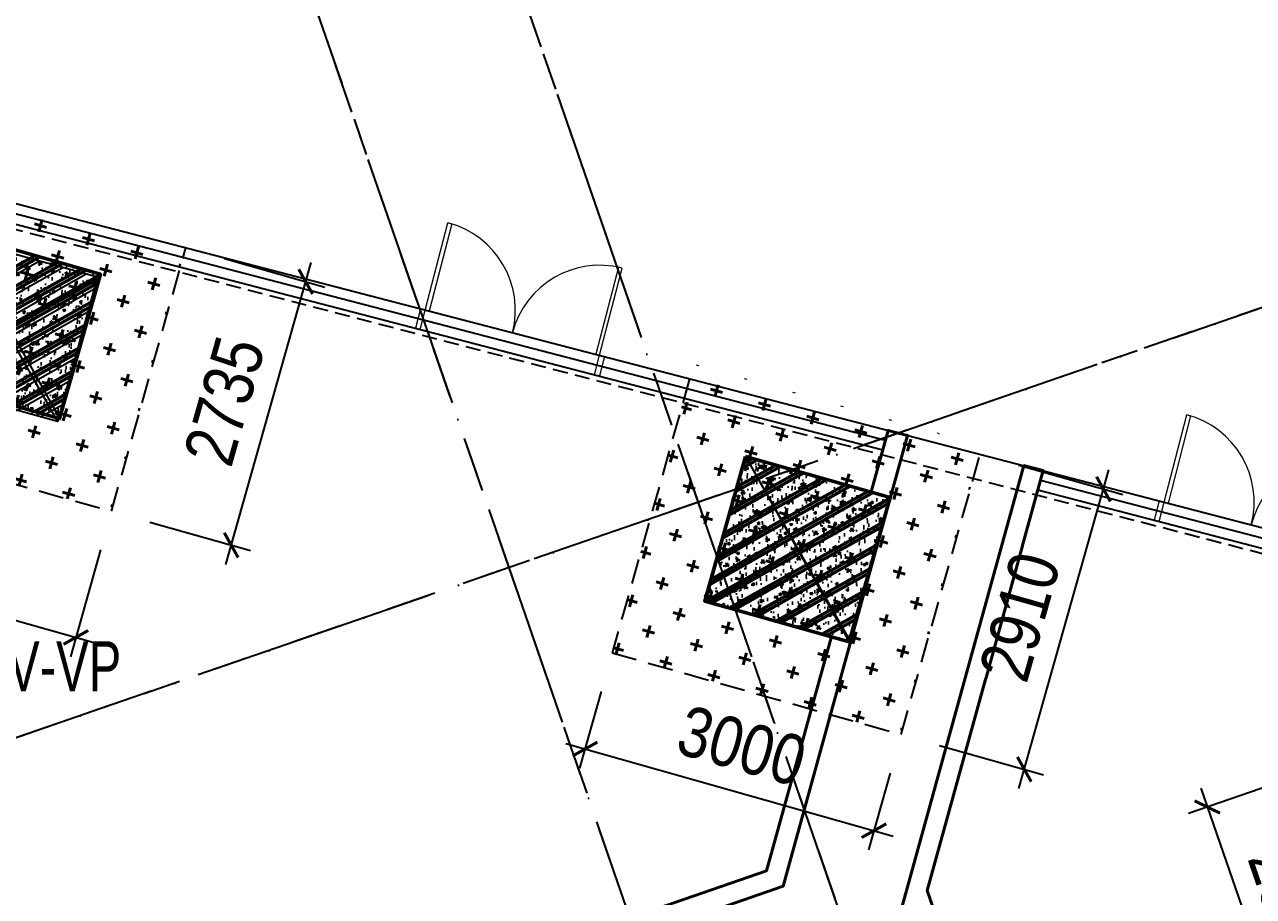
# Model space of a CAD drawing. Header units: millimetres. Extents: x -1534340 to 1713810, y -1348191 to 1114081.
# Drawn here: x 1275575 to 1287855, y -295672 to -286962 of the extents above; entities that cross this region are included whole.
import ezdxf

# ---------------------------------------------------------------- set-up
doc = ezdxf.new("R2010")
doc.units = ezdxf.units.MM
doc.header["$LTSCALE"] = 100
doc.header["$PDMODE"] = 32
doc.header["$PDSIZE"] = 2.5
for name, pattern in [('CENTER2', [1.125, 0.75, -0.125, 0.125, -0.125]), ('DASHED', [4.5, 3, -1.5]), ('HIDDEN', [0.375, 0.25, -0.125]), ('xref.asix of  podium$0$xref.asix of  podium$0$DASHDOT', [1, 0.5, -0.25, 0, -0.25]), ('Xref.Asix of Basement B2$0$HIDDEN', [0.375, 0.25, -0.125])]:
    doc.linetypes.add(name, pattern=pattern)
for name, color, linetype, lineweight in [('0-Hatch', 250, 'Continuous', 40), ('A-DOOR', 1, 'Continuous', 9), ('KT-Chu viet', 255, 'Continuous', 20), ('KT-Net cat', 1, 'Continuous', 40), ('KT-Net cot vach', 6, 'Continuous', 50)]:
    doc.layers.add(name, color=color, linetype=linetype, lineweight=lineweight)
for name, color, linetype in [('0-khuat', 3, 'HIDDEN'), ('A-GLAZ', 135, 'Continuous'), ('ccu11-Khuat', 9, 'DASHED'), ('ccu11-Manh', 8, 'Continuous'), ('ccu12-Manh', 8, 'Continuous'), ('ccu12-Thay', 7, 'Continuous'), ('ccu12-Truc', 13, 'CENTER2'), ('KC2-DIM', 251, 'Continuous'), ('xref.asix of  podium$0$xref.asix of  podium$0$KC2-DIM', 251, 'Continuous'), ('xref.asix of  podium$0$xref.asix of  podium$0$KT-Kich thuoc', 9, 'Continuous'), ('xref.asix of  podium$0$xref.asix of  podium$0$KT-Luoi truc South Tower', 8, 'xref.asix of  podium$0$xref.asix of  podium$0$DASHDOT'), ('xref.asix of  podium$0$xref.asix of  podium$0$KT-Net cot vach', 6, 'Continuous')]:
    doc.layers.add(name, color=color, linetype=linetype)
doc.layers.add('Xref.Asix of Basement B2$0$KT-Chi gioi XD', color=7, linetype='Xref.Asix of Basement B2$0$HIDDEN', true_color=0x0066cc)
doc.styles.add('Arial Narrow', font='ARIALN.TTF')
doc.styles.add('Xref_ST_MBDV Cot vach 30.7.2022$0$Arial', font='arial.ttf', dxfattribs={"width": 0.7})
doc.dimstyles.new('ccu12-200', dxfattribs={"dimscale": 200, "dimtxt": 2.5, "dimasz": 1, "dimexe": 1, "dimexo": 2, "dimgap": 1, "dimtad": 1, "dimdec": 0, "dimrnd": 5, "dimdsep": 46, "dimtxsty": 'Arial Narrow', "dimblk": 'ARCHTICK', "dimcen": -1, "dimdle": 1, "dimclrd": 256, "dimclre": 256, "dimclrt": 3, "dimadec": 0, "dimazin": 2, "dimtfac": 0.1, "dimtdec": 0, "dimtmove": 0, "dimatfit": 1, "dimldrblk": 'ARCHTICK', "dimfxl": 1, "dimtvp": 0.8333333333333334, "dimtolj": 1, "dimtzin": 12, "dimarcsym": 0})
pattern_1 = [(49.99999999999999, (550, -550), (286.9040730403014, -25.10085399303804), [30, -330]), (355, (550, -550), (-55.50053344520001, 300.8768534800047), [24, -264]), (100.4514, (573.908672, -552.091736), (231.4037526856086, 275.7758168243814), [25.496076, -280.4568448]), (46.18420000000001, (550, -470), (426.8964194502578, -66.20760573160723), [45, -495]), (96.6356, (585.574698, -475.5173228), (373.8650822194813, 389.6471483601767), [38.2441152, -420.6852]), (351.1842, (550, -470), (373.8647780534509, 389.6474403701299), [36, -396]), (21, (590, -490), (238.7628208473847, -161.0475562661355), [30, -330]), (326.0000000000001, (590, -490), (97.32613276863269, 290.0600180187412), [24, -264]), (71.4514, (609.8968932, -503.4206424), (336.089051432596, 129.012198683981), [25.496076, -280.4568448]), (37.50000000000001, (550, -550), (4.863942126916267, 133.1575415325246), [0, -260.8, 0, -268, 0, -265]), (7.499999999999999, (550, -550), (105.2278149768594, 157.7646847529441), [0, -152.8, 0, -254.8, 0, -101]), (327.5, (460.8, -550), (213.5289744689636, -9.021948693751902), [0, -100, 0, -312, 0, -414]), (317.5, (420.8, -550), (233.2744677369545, 40.04199293292709), [0, -130, 0, -207.2, 0, -294]), (45, (550, -550), (-120.2081528017131, 120.2081528017131), []), (45, (550, -501), (-120.2081528017131, 120.2081528017131), [])]

# ---------------------------------------------------------------- blocks, each defined once
blk = doc.blocks.new('MBKC-T1-PN')
at = {"layer": '0-Hatch', "ltscale": 2}
h = blk.add_hatch(dxfattribs=at)
h.set_pattern_fill('CROSS', color=256, scale=999.9999999999999, angle=164.2212204098741, style=0)
h.set_pattern_definition([(164.2212204098741, (8042435.489576856, -640495.130652626), (-308.5606566022942, -172.5987288399341), [124.9999999999997, -374.9999999999989]), (254.2212204098741, (8042392.339894645, -640417.9904884754), (172.5987288399341, -308.5606566022942), [125, -374.9999999999999])])
edge = h.paths.add_edge_path()
edge.add_line((44586.42353469785, 11557.69018123636), (42638.87529900065, 12063.86032439285))
edge.add_arc((39596.52587840916, -12165.34503259504), 24419.46523222947, 82.84309025363818, 85.19620385804187)
edge.add_line((41641.50630159327, 12168.3422608847), (40955.56100985501, 9740.831703689124))
edge.add_line((40955.56100985501, 9740.831703689124), (43842.51732250769, 8925.060137114662))
edge.add_line((43842.51732250769, 8925.060137114662), (44586.42353469785, 11557.69018123636))
h = blk.add_hatch(dxfattribs=at)
h.set_pattern_fill('CROSS', color=256, scale=999.9999999999999, angle=164.2212204098741, style=0)
h.set_pattern_definition([(164.2212204098741, (8050326.366569657, -642724.8675758529), (-308.5606566022942, -172.5987288399341), [124.9999999999997, -374.9999999999989]), (254.2212204098741, (8050283.216887446, -642647.7274117023), (172.5987288399341, -308.5606566022942), [125, -374.9999999999999])])
h.paths.add_polyline_path([(49662.20956923068, 10398.05109311565), (48846.43800265621, 7511.09478046227), (51733.39431530889, 6695.323213887808), (52549.16588188335, 9582.279526541184)])
at = {"layer": '0-khuat', "ltscale": 10}
for points in [[(41641.5063015935, 12168.3422608847), (40955.56100985501, 9740.831703689124), (43842.51732250769, 8925.060137114662), (44586.42353469785, 11557.69018123636)], [(49620.2061353724, 10249.40399201651), (48846.43800265621, 7511.09478046227), (51733.39431530889, 6695.323213887808), (52524.3909505296, 9494.602844246896)]]:
    blk.add_lwpolyline(points, dxfattribs=at)
at = {"layer": 'ccu11-Khuat', "ltscale": 0.5, "elevation": -0.1248620286703281}
blk.add_lwpolyline([(100590.5864808073, -35426.61506945355), (55455.55192690738, -35426.61506945355, -0.3269618123751123), (50827.94980508671, -32029.33521380113), (46319.23951797537, -19000.21078809898, 0.4276624970093012), (30482.82222025329, -12597.84133938845), (15440.22126940242, -17787.66880758357, -0.1965409036496166), (11052.14983252855, -17540.17514300876, -0.04529122358984782), (3605.473727127304, -9503.081798993808), (-504.3626536345109, -3435.722267398494, -0.3990343803495413), (1771.304140177555, 352.6720043509267), (31190.7288702894, 10495.31749677, -0.1204403028230274), (42591.70211395179, 11817.81507882464), (58406.76826363965, 7707.460248947376, -0.2262547279600852), (60280.00056402339, 6012.837931064423), (65645.2552123724, -9495.342720050656, 0.2916469557633262), (69738.37575314008, -12326.61538209155), (89786.80552536738, -12326.61538209155)], format="xyb", dxfattribs=at)
at = {"layer": 'ccu12-Thay', "ltscale": 0.5, "elevation": -0.1248620286703281}
blk.add_lwpolyline([(31106.50964570185, 10730.72245935566, -0.1205795836710196), (42638.87529900065, 12063.86032439285), (58473.93133406853, 7948.310099115886, -0.2272385897093211), (60513.96545474557, 6101.210590459232), (65878.82024020283, -9405.814263519424, 0.2908633368540378), (69743.14055128163, -12076.61538209155), (90036.80552536761, -12076.61538209155)], format="xyb", dxfattribs=at)
blk = doc.blocks.new('Grid-ST-flat-3')
at = {"layer": 'ccu12-Truc', "ltscale": 30}
for p, q in [((354060.2251921427, -35261.67722702224), (370215.9049475128, -82056.07930523856)), ((352169.7243788354, -35914.36909527634), (368325.4041342058, -82708.77117349271)), ((371917.5285306431, -44030.56765644264), (347796.6934022298, -52358.24085405766))]:
    blk.add_line(p, q, dxfattribs=at)
blk = doc.blocks.new('*U160')
h = blk.add_hatch()
h.set_pattern_fill('VATLIEU04', color=250, scale=40, style=0, pattern_type=2)
h.set_pattern_definition(pattern_1)
h.paths.add_polyline_path([(-475, 475), (1025, 475), (1025, -1025), (-475, -1025)])
at = {"color": 6, "ltscale": 0.25}
blk.add_lwpolyline([(-475, 475), (1025, 475), (1025, -1025), (-475, -1025)], close=True, dxfattribs=at)
at = {"layer": 'Defpoints', "linetype": 'ByBlock', "ltscale": 30}
for p, q in [((1025, 475), (-475, -1025)), ((-475, 475), (1025, -1025))]:
    blk.add_line(p, q, dxfattribs=at)
blk = doc.blocks.new('*U151')
h = blk.add_hatch()
h.set_pattern_fill('VATLIEU04', color=250, scale=40, style=0, pattern_type=2)
h.set_pattern_definition(pattern_1)
h.paths.add_polyline_path([(-475, 475), (1025, 475), (1025, -1025), (-475, -1025)])
at = {"color": 6, "ltscale": 0.25}
blk.add_lwpolyline([(-475, 475), (1025, 475), (1025, -1025), (-475, -1025)], close=True, dxfattribs=at)
at = {"layer": 'Defpoints', "linetype": 'ByBlock', "ltscale": 30}
for p, q in [((1025, 475), (-475, -1025)), ((-475, 475), (1025, -1025))]:
    blk.add_line(p, q, dxfattribs=at)
blk = doc.blocks.new('MBDV-B1-T1-PN')
at = {"layer": 'KT-Net cot vach', "rotation": 344.2212204098554}
for name, p in [('*U151', (42617.06634774548, 11115.84079899138)), ('*U160', (50507.94334054622, 8886.103875764413))]:
    blk.add_blockref(name, p, dxfattribs=at)
blk = doc.blocks.new('_ARCHTICK')
at = {"color": 0, "linetype": 'ByBlock', "const_width": 0.15}
blk.add_lwpolyline([(-0.5, -0.5), (0.5, 0.5)], dxfattribs=at)
blk = doc.blocks.new('*D1364')
at = {"layer": 'Defpoints', "color": 0, "ltscale": 0.5, "transparency": 16777216}
for p in [(1273556.432096556, -291008.6220615829), (1276443.388409208, -291824.3936281573), (1276087.40715439, -293084.1854288186)]:
    blk.add_point(p, dxfattribs=at)
at = {"layer": 'KC2-DIM', "lineweight": -2, "ltscale": 0.5, "transparency": 16777216}
for p, q in [((1273447.662554346, -291393.5495699367), (1273146.066070633, -292460.877616421)), ((1273007.987087561, -292214.0290911391), (1276279.870908567, -293138.5701999235)), ((1276334.618866998, -292209.3211365111), (1276033.022383285, -293276.6491829954))]:
    blk.add_line(p, q, dxfattribs=at)
at = {"layer": 'KC2-DIM', "lineweight": -2, "ltscale": 0.5, "transparency": 16777216, "xscale": 200, "yscale": 200, "zscale": 200}
for p, rotation in [((1273200.450841738, -292268.4138622441), 164.221220409865), ((1276087.40715439, -293084.1854288186), 344.2212204098649)]:
    blk.add_blockref('_ARCHTICK', p, dxfattribs=dict(at, rotation=rotation))
at = {"layer": 'KC2-DIM', "color": 3, "ltscale": 0.5, "transparency": 16777216, "insert": (1274767.732256843, -292238.168906359), "char_height": 500, "attachment_point": 5, "rotation": 344.22122040986494, "style": 'Arial Narrow', "bg_fill": 3, "box_fill_scale": 1.1, "bg_fill_color": 256, "bg_fill_true_color": 13158600, "bg_fill_transparency": 0}
blk.add_mtext('\\A1;3000', dxfattribs=at)
blk = doc.blocks.new('*D1365')
at = {"layer": 'Defpoints', "color": 0, "ltscale": 0.5, "transparency": 16777216}
for p in [(1281447.309089354, -293238.3589848095), (1284334.265402007, -294054.1305513841), (1284062.752376353, -295014.9954251998)]:
    blk.add_point(p, dxfattribs=at)
at = {"layer": 'KC2-DIM', "lineweight": -2, "ltscale": 0.5, "transparency": 16777216}
for p, q in [((1281338.539547144, -293623.2864931633), (1281121.411292595, -294391.6876128021)), ((1280983.332309523, -294144.8390875203), (1284255.21613053, -295069.3801963048)), ((1284225.495859797, -294439.0580597378), (1284008.367605248, -295207.4591793767))]:
    blk.add_line(p, q, dxfattribs=at)
at = {"layer": 'KC2-DIM', "lineweight": -2, "ltscale": 0.5, "transparency": 16777216, "xscale": 200, "yscale": 200, "zscale": 200}
for p, rotation in [((1281175.7960637, -294199.2238586253), 164.221220409865), ((1284062.752376353, -295014.9954251998), 344.2212204098649)]:
    blk.add_blockref('_ARCHTICK', p, dxfattribs=dict(at, rotation=rotation))
at = {"layer": 'KC2-DIM', "color": 3, "ltscale": 0.5, "transparency": 16777216, "insert": (1282743.077478806, -294168.9789027402), "char_height": 500, "attachment_point": 5, "rotation": 344.22122040986494, "style": 'Arial Narrow', "bg_fill": 3, "box_fill_scale": 1.1, "bg_fill_color": 256, "bg_fill_true_color": 13158600, "bg_fill_transparency": 0}
blk.add_mtext('\\A1;3000', dxfattribs=at)
blk = doc.blocks.new('*D1367')
at = {"layer": 'Defpoints', "color": 0, "ltscale": 0.5, "transparency": 16777216}
for p in [(1288512.294515087, -294392.0745403693), (1289328.159074439, -296755.2006522797), (1288209.873179683, -297141.2866187273)]:
    blk.add_point(p, dxfattribs=at)
at = {"layer": 'KC2-DIM', "lineweight": -2, "ltscale": 0.5, "transparency": 16777216}
for p, q in [((1288134.194337182, -294522.6128698656), (1287204.958531378, -294843.4296715651)), ((1287328.739455583, -294589.1104178641), (1288275.142344431, -297330.3367076802)), ((1288950.058896533, -296885.738981776), (1288020.82309073, -297206.5557834755))]:
    blk.add_line(p, q, dxfattribs=at)
at = {"layer": 'KC2-DIM', "lineweight": -2, "ltscale": 0.5, "transparency": 16777216, "xscale": 200, "yscale": 200, "zscale": 200}
for p, rotation in [((1287394.008620331, -294778.1605068169), 109.0471312622707), ((1288209.873179683, -297141.2866187273), 289.0471312622706)]:
    blk.add_blockref('_ARCHTICK', p, dxfattribs=dict(at, rotation=rotation))
at = {"layer": 'KC2-DIM', "color": 3, "ltscale": 0.5, "transparency": 16777216, "insert": (1288232.300660824, -295811.142716895), "char_height": 500, "attachment_point": 5, "rotation": 289.0471312622707, "style": 'Arial Narrow', "bg_fill": 3, "box_fill_scale": 1.1, "bg_fill_color": 256, "bg_fill_true_color": 13158600, "bg_fill_transparency": 0}
blk.add_mtext('\\A1;2500', dxfattribs=at)
blk = doc.blocks.new('*D1389')
at = {"layer": 'Defpoints', "color": 0, "ltscale": 0.5, "transparency": 16777216}
for p in [(1277187.294621396, -289191.7635840355), (1278383.821261568, -289529.8679077565), (1276443.388409206, -291824.3936281572)]:
    blk.add_point(p, dxfattribs=at)
at = {"layer": 'KC2-DIM', "lineweight": -2, "ltscale": 0.5, "transparency": 16777216}
for p, q in [((1277572.22212975, -289300.5331262454), (1278576.285015745, -289584.2526788614)), ((1277585.530278273, -292354.961706055), (1278438.206032673, -289337.4041535796)), ((1276828.315917559, -291933.1631703671), (1277832.378803555, -292216.8827229831))]:
    blk.add_line(p, q, dxfattribs=at)
at = {"layer": 'KC2-DIM', "lineweight": -2, "ltscale": 0.5, "transparency": 16777216, "xscale": 200, "yscale": 200, "zscale": 200}
for p, rotation in [((1278383.821261568, -289529.8679077565), 74.22122040986645), ((1277639.915049378, -292162.4979518781), 254.2212204098664)]:
    blk.add_blockref('_ARCHTICK', p, dxfattribs=dict(at, rotation=rotation))
at = {"layer": 'KC2-DIM', "color": 3, "ltscale": 0.5, "transparency": 16777216, "insert": (1277573.737416301, -290722.3796710381), "char_height": 500, "attachment_point": 5, "rotation": 74.22122040986645, "style": 'Arial Narrow', "bg_fill": 3, "box_fill_scale": 1.1, "bg_fill_color": 256, "bg_fill_true_color": 13158600, "bg_fill_transparency": 0}
blk.add_mtext('\\A1;2735', dxfattribs=at)
blk = doc.blocks.new('*D1390')
at = {"layer": 'Defpoints', "color": 0, "ltscale": 0.5, "transparency": 16777216}
for p in [(1285125.262037228, -291254.850921025), (1286356.619040516, -291602.7973125869), (1284334.265402007, -294054.1305513841)]:
    blk.add_point(p, dxfattribs=at)
at = {"layer": 'KC2-DIM', "lineweight": -2, "ltscale": 0.5, "transparency": 16777216}
for p, q in [((1285510.189545582, -291363.620463235), (1286549.082794692, -291657.1820836918)), ((1285511.23763419, -294594.5406971229), (1286411.00381162, -291410.33355841)), ((1284719.192910361, -294162.900093594), (1285758.086159472, -294456.4617140509))]:
    blk.add_line(p, q, dxfattribs=at)
at = {"layer": 'KC2-DIM', "lineweight": -2, "ltscale": 0.5, "transparency": 16777216, "xscale": 200, "yscale": 200, "zscale": 200}
for p, rotation in [((1286356.619040516, -291602.7973125869), 74.22122040986858), ((1285565.622405295, -294402.0769429459), 254.2212204098686)]:
    blk.add_blockref('_ARCHTICK', p, dxfattribs=dict(at, rotation=rotation))
at = {"layer": 'KC2-DIM', "color": 3, "ltscale": 0.5, "transparency": 16777216, "insert": (1285522.989983733, -292878.6338689875), "char_height": 500, "attachment_point": 5, "rotation": 74.22122040986856, "style": 'Arial Narrow', "bg_fill": 3, "box_fill_scale": 1.1, "bg_fill_color": 256, "bg_fill_true_color": 13158600, "bg_fill_transparency": 0}
blk.add_mtext('\\A1;2910', dxfattribs=at)
blk = doc.blocks.new('*U2802')
h = blk.add_hatch()
h.set_pattern_fill('VATLIEU04', color=250, scale=40, style=0, pattern_type=2)
h.set_pattern_definition(pattern_1)
h.paths.add_polyline_path([(-475, 475), (1025, 475), (1025, -1025), (-475, -1025)])
at = {"color": 6, "ltscale": 0.25}
blk.add_lwpolyline([(-475, 475), (1025, 475), (1025, -1025), (-475, -1025)], close=True, dxfattribs=at)
at = {"layer": 'Defpoints', "linetype": 'ByBlock', "ltscale": 30}
for p, q in [((1025, 475), (-475, -1025)), ((-475, 475), (1025, -1025))]:
    blk.add_line(p, q, dxfattribs=at)
blk = doc.blocks.new('xref.asix of  podium$0$xref.asix of  podium$0$MBCot-PN-flat-22')
at = {"layer": 'xref.asix of  podium$0$xref.asix of  podium$0$KT-Net cot vach', "rotation": 344.550693594316}
for p in [(42587.28364992701, 11081.74293424585, 5.460140320481698e-05), (50513.95600920543, 8882.565870884806)]:
    blk.add_blockref('*U2802', p, dxfattribs=at)
blk = doc.blocks.new('xref.asix of  podium$0$xref.asix of  podium$0$Asix South Tower')
at = {"layer": 'xref.asix of  podium$0$xref.asix of  podium$0$KT-Luoi truc South Tower', "ltscale": 10}
for p, q in [((-61527.3740898408, 64693.74860747019), (-45306.53241187707, 17710.6071354025)), ((-63417.87490314804, 64041.0567392162), (-47197.03322518431, 17057.9152671484)), ((-43415.19310113974, 55801.61288893223), (-67725.74395716004, 47408.44558658334))]:
    blk.add_line(p, q, dxfattribs=at)
blk = doc.blocks.new('double door')
at = {"elevation": 1.315694793252246e-06}
for points in [[(549901.1788338684, 384014.7847221401), (549001.1788338684, 384014.7847221401), (549001.1788338684, 383974.7847221401), (549901.1788338684, 383974.7847221401)], [(550101.1788338679, 384064.7847221419), (550101.1788338679, 384014.7847221419), (549901.1788338684, 384014.7847221401), (549901.1788338684, 384064.7847221401)], [(549901.1788338684, 382214.7847221401), (549001.1788338684, 382214.7847221401), (549001.1788338684, 382254.7847221401), (549901.1788338684, 382254.7847221401)], [(550101.1788338679, 382164.7847221401), (550101.1788338679, 382214.7847221401), (549901.1788338684, 382214.7847221401), (549901.1788338684, 382164.7847221401)]]:
    blk.add_lwpolyline(points, close=True, dxfattribs=at)
at = {"color": 8}
for centre, start, end in [((549901.1788338684, 384014.7847221401, 1.315694793252246e-06), 180, 270), ((549901.1788338684, 382214.7847221401, 1.315694793252246e-06), 90, 180)]:
    blk.add_arc(centre, 900, start, end, dxfattribs=at)
blk = doc.blocks.new('312')
at = {"layer": 'A-GLAZ', "elevation": -0.0003900927901394197}
for points in [[(1490551.375902702, -289244.5673159846, -0.120579583671019), (1502083.741556, -287911.4294509474), (1517918.797591068, -292026.9796762244, -0.2272385897093211), (1519958.831711745, -293874.0791848811), (1525323.686497203, -309381.1040388597, 0.2908633368540378), (1529188.006808281, -312051.9051574318), (1549481.671782367, -312051.9051574318)], [(1482695.170606643, -315227.088742006), (1474934.009074506, -317904.7566158127, -0.1974962957369978), (1470412.753082226, -317641.4324847461, -0.04539954982376057), (1462928.730589897, -309566.3053070569), (1458800.456753551, -303471.7265235217, -0.4011286979834114), (1461171.591087839, -299479.322703269), (1490585.061904023, -289338.7298831512, -0.1205241289836079), (1502064.862544526, -288009.8450183984), (1511023.476528744, -290338.1996335805)], [(1482662.536012, -315132.5636993432), (1474901.394709103, -317810.2245938868, -0.1968635698068651), (1470468.949126356, -317557.4738984575, -0.0453275073921259), (1463009.803874314, -309507.6833425581), (1458893.779493846, -303431.1884548272, -0.3997484162930124), (1461201.321617093, -299574.8489596067), (1490618.750154378, -289432.8916749404, -0.1204683313511788), (1502045.996502877, -288108.2639567229), (1510996.834815657, -290434.5976654891)], [(1512572.21261897, -290740.7180175324), (1517891.953263211, -292123.3250483087, -0.2268593763515339), (1519865.234532414, -293909.3958086165), (1525230.269498805, -309416.9414726307, 0.2911846127893478), (1529186.084968508, -312151.9051574318), (1549381.671782367, -312151.9051574318)], [(1512545.570905883, -290837.1160494412), (1517865.081299454, -292219.6632377895, -0.226461319784536), (1519771.652192945, -293944.7553267285), (1525136.840417294, -309452.7439803644, 0.2914953560427168), (1529184.184472846, -312251.9051574318), (1549281.671782367, -312251.9051574318)]]:
    blk.add_lwpolyline(points, format="xyb", dxfattribs=at)
at = {"layer": 'KT-Net cat'}
for points, elevation in [([(1510880.728475137, -290854.7066382658), (1511050.118014129, -290241.8024255721), (1511243.710025408, -290292.1172235663), (1509998.873543663, -294796.3240849563), (1508627.000164198, -295269.9608024197)], 2.360024081674527e-10), ([(1510938.834914206, -295899.9971659229), (1512405.261823358, -290594.0069874601), (1512598.854104355, -290644.3208095239), (1511439.930262689, -294837.6689287453), (1514060.695594257, -302428.6306543221), (1521784.352973329, -299762.0523952848)], 3.872176524511838e-10), ([(1508561.73097737, -295080.9107210898), (1509834.132807563, -294641.6163699002), (1510481.149954917, -292300.5064190716)], 2.360024081674527e-10)]:
    blk.add_lwpolyline(points, dxfattribs=dict(at, elevation=elevation))
at = {"layer": 'Xref.Asix of Basement B2$0$KT-Chi gioi XD', "lineweight": 13, "ltscale": 100, "elevation": 5.81698447265444e-10, "flags": 128}
blk.add_lwpolyline([(1536926.640264262, -198350.2424992273), (1532230.491302837, -180477.3544005106), (1529880.439225305, -179665.453135843), (1520946.555464734, -186436.7923930833), (1497442.727665294, -204368.8174399087), (1473775.210144748, -221476.816780443, 0.6848770391189095), (1504207.768946995, -335272.7658475587), (1524578.328159441, -337428.6246088693), (1563007.448297967, -336214.0549381921), (1565857.79611658, -332567.4481481264)], format="xyb", close=True, dxfattribs=at)
at = {"layer": 'A-DOOR', "rotation": 255.4310857702659}
for p in [(1274823.375217304, 339324.0590599532, -0.0003914238101671295), (1282206.4127589, 337405.1986687895, -0.0003914238101671295)]:
    blk.add_blockref('double door', p, dxfattribs=at)
at = {"layer": 'xref.asix of  podium$0$xref.asix of  podium$0$KC2-DIM'}
blk.add_blockref('xref.asix of  podium$0$xref.asix of  podium$0$MBCot-PN-flat-22', (1459444.866092697, -299975.2893285389), dxfattribs=at)
at = {"layer": 'xref.asix of  podium$0$xref.asix of  podium$0$KT-Kich thuoc'}
blk.add_blockref('xref.asix of  podium$0$xref.asix of  podium$0$Asix South Tower', (1566004.720627273, -342122.3205197669), dxfattribs=at)
at = {"layer": 'KT-Chu viet', "insert": (1502204.014117796, -292348.2582260944), "char_height": 500, "width": 5339.45268739584, "attachment_point": 2, "style": 'Xref_ST_MBDV Cot vach 30.7.2022$0$Arial'}
blk.add_mtext('TM-DV-VP', dxfattribs=at)

msp = doc.modelspace()

# ---------------------------------------------------------------- block references
for name, p in [('MBKC-T1-PN', (1232600.871086698, -300749.4537652719)), ('Grid-ST-flat-3', (923638.2882514866, -243129.7985158589))]:
    msp.add_blockref(name, p)
at = {"layer": 'ccu11-Manh'}
msp.add_blockref('MBDV-B1-T1-PN', (1232600.871086698, -300749.4537652719), dxfattribs=at)

# ---------------------------------------------------------------- next in the draw order: dimensions: what is measured, and where the dimension line sits
at = {"layer": 'KC2-DIM', "ltscale": 0.5}
for p1, p2, distance, picture, middle in [((1273556.432096556, -291008.6220615829), (1276443.388409209, -291824.3936281574), -1309.1210924875224, '*D1364', (1274767.732256843, -292238.168906359)), ((1281447.309089354, -293238.3589848095), (1284334.265402007, -294054.130551384), -998.4891731174847, '*D1365', (1282743.077478806, -294168.9789027402)), ((1288512.294515087, -294392.0745403693), (1289328.159074439, -296755.2006522798), -1183.057782146713, '*D1367', (1288232.300660824, -295811.142716895))]:
    dim = msp.add_aligned_dim(p1=p1, p2=p2, distance=distance, dimstyle='ccu12-200', override={"dimfxl": 150, "dimtfill": 1}, dxfattribs=at)
    dim.commit()
    dim.dimension.update_dxf_attribs({"geometry": picture, "text_midpoint": middle})

# ---------------------------------------------------------------- next in the draw order: dimensions: what is measured, and where the dimension line sits
for p1, p2, distance, picture, middle in [((1276443.388409206, -291824.3936281572), (1277187.294621396, -289191.7635840355), -1243.378676976499, '*D1389', (1277573.737416301, -290722.3796710381)), ((1284334.265402007, -294054.1305513841), (1285125.262037228, -291254.850921025), -1279.5728822333954, '*D1390', (1285522.989983733, -292878.6338689875))]:
    dim = msp.add_aligned_dim(p1=p1, p2=p2, distance=distance, dimstyle='ccu12-200', override={"dimfxl": 150, "dimtfill": 1}, dxfattribs=at)
    dim.commit()
    dim.dimension.update_dxf_attribs({"geometry": picture, "text_midpoint": middle})

# ---------------------------------------------------------------- next in the draw order: block references
at = {"layer": 'ccu12-Manh'}
msp.add_blockref('312', (-226843.9959313669, -774.1646671993076), dxfattribs=at)

doc.saveas('drawing.dxf')
